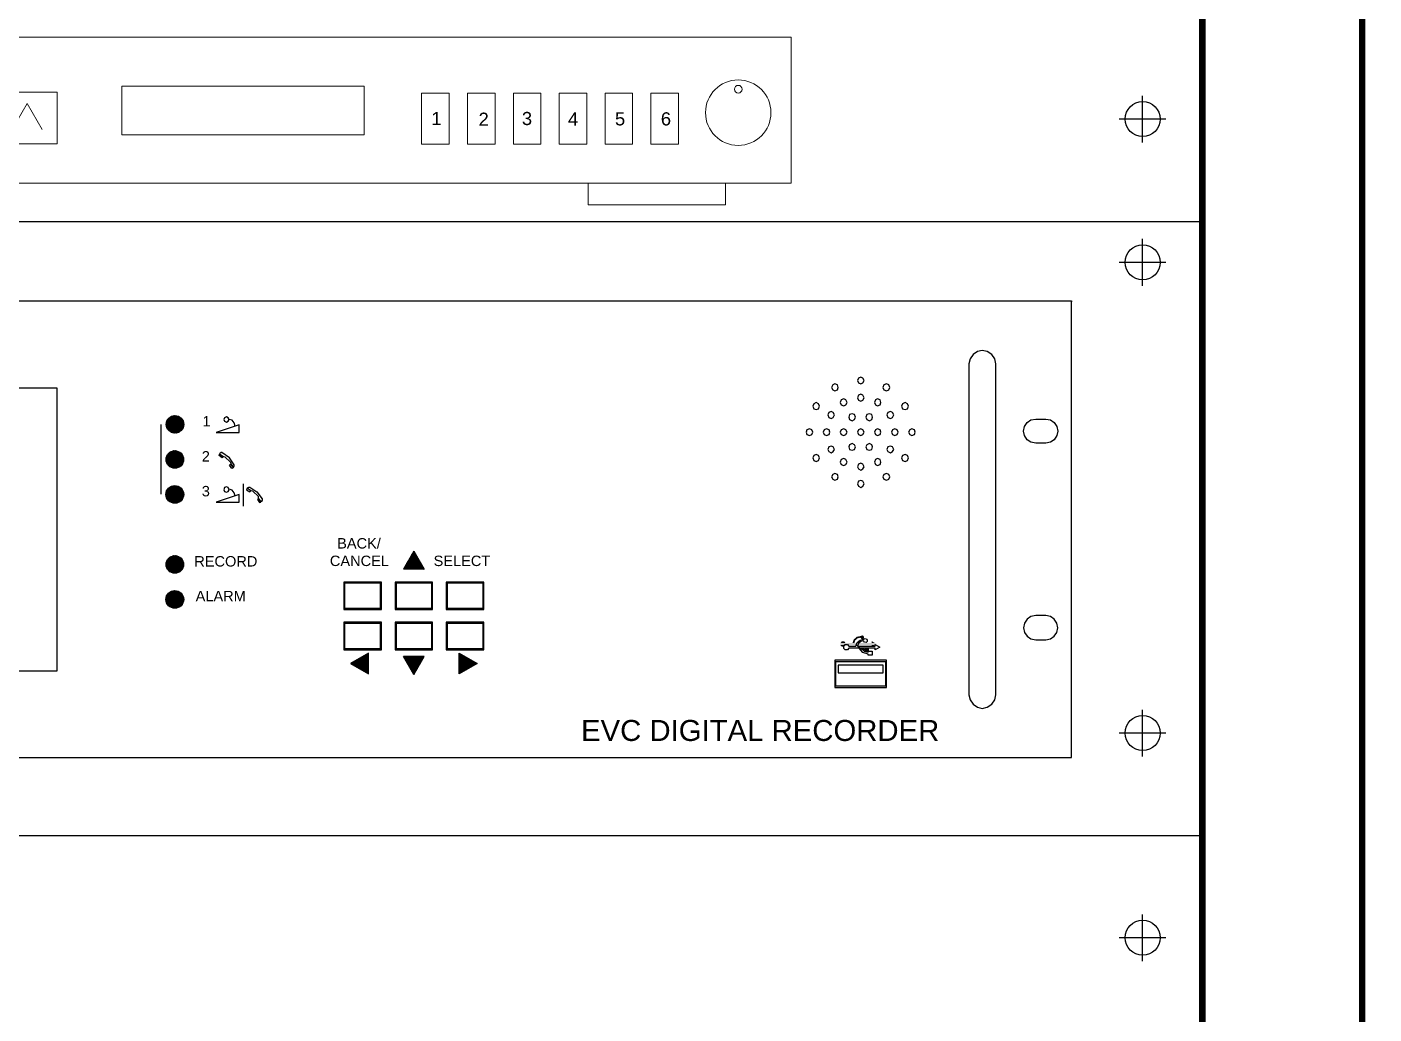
# Model space of a CAD drawing. Header units: millimetres. Extents: x 2974 to 5671, y 1205 to 3288.
# Drawn here: x 4254.6 to 4317.7, y 1610.9 to 1657.1 of the extents above; entities that cross this region are included whole.
import ezdxf

# ---------------------------------------------------------------- set-up
doc = ezdxf.new("R2010")
doc.units = ezdxf.units.MM
doc.layers.add('0-RACK', color=7, linetype='Continuous')
doc.styles.add('PDF Arial', font='arial.ttf')
doc.styles.get("Standard").update_dxf_attribs({"font": 'arial.ttf'})

# ---------------------------------------------------------------- blocks, each defined once
blk = doc.blocks.new('AM FM TUNER')
at = {"color": 3, "lineweight": 15}
for p, q in [((4822, 1202), (-4822, 1202)), ((-4822, 1202), (-4822, 0)), ((-4822, 0), (-4822, 1202)), ((4822, 0), (4822, 1202)), ((4822, 1202), (4822, 0)), ((-4464, 570), (-4182, 570)), ((-4464, 296), (-4464, 570)), ((-4182, 570), (-4182, 296)), ((-2302, 647), (-2178, 435)), ((-2178, 435), (-2055, 647)), ((-1580, 442), (-1457, 655)), ((-1457, 655), (-1334, 442)), ((-4182, 296), (-4464, 296)), ((-4822, 0), (4822, 0)), ((4822, 0), (-4822, 0)), ((-4281, 0), (-4281, 0)), ((-4281, 0), (-3152, 0)), ((-4281, -176), (-4281, 0)), ((-3152, 0), (-3152, 0)), ((-3152, 0), (-3152, -176)), ((4281, 0), (3152, 0)), ((3152, 0), (3152, 0)), ((3152, 0), (3152, -176)), ((4281, 0), (4281, 0)), ((4281, -176), (4281, 0)), ((-3152, -176), (-4281, -176)), ((-4281, -176), (-4281, -176)), ((-3152, -176), (-3152, -176)), ((3152, -176), (3152, -176)), ((3152, -176), (4281, -176)), ((4281, -176), (4281, -176))]:
    blk.add_line(p, q, dxfattribs=at)
for points in [[(-679, 798), (1312, 798), (1312, 399), (-679, 399)], [(-2425, 749), (-1932, 749), (-1932, 325), (-2425, 325)], [(-1703, 749), (-1211, 749), (-1211, 325), (-1703, 325)], [(1784, 740), (2010, 740), (2010, 322), (1784, 322)], [(2161, 740), (2387, 740), (2387, 322), (2161, 322)], [(2538, 740), (2764, 740), (2764, 322), (2538, 322)], [(2915, 740), (3141, 740), (3141, 322), (2915, 322)], [(3292, 740), (3518, 740), (3518, 322), (3292, 322)], [(3669, 740), (3895, 740), (3895, 322), (3669, 322)]]:
    blk.add_lwpolyline(points, close=True, dxfattribs=at)
for centre, radius in [((-3594, 667), 108), ((-3257, 667), 108), ((-2913, 667), 108), ((4386, 581), 269), ((4386, 774), 31.5), ((-3594, 337), 108), ((-3257, 337), 108), ((-2913, 337), 108)]:
    blk.add_circle(centre, radius, dxfattribs=at)
at = {"color": 3}
for s, height, p in [('AM/FM STEREO TUNER', 67.25, (-4733, 1055)), ('POWER', 44.8, (-4434, 646)), ('ON/OFF', 29.1, (-4395, 596)), ('1', 108, (1864, 479)), ('2', 108, (2252, 473)), ('3', 108, (2608, 479)), ('4', 108, (2987, 475)), ('5', 108, (3373, 476)), ('6', 108, (3750, 476))]:
    blk.add_text(s, height=height, dxfattribs=at).set_placement(p)
blk = doc.blocks.new('evc')
at = {"color": 7, "ltscale": 0.2}
for points in [[(-13.626, -3.814), (13.778, -3.814), (13.778, 3.788), (-13.626, 3.788)], [(12.07, 2.744), (12.07, -2.769), (12.091, -2.855), (12.138, -2.926), (12.212, -2.977), (12.293, -2.996), (12.376, -2.977), (12.449, -2.926), (12.503, -2.855), (12.518, -2.769), (12.518, 2.744), (12.503, 2.826), (12.449, 2.9), (12.376, 2.949), (12.293, 2.968), (12.212, 2.949), (12.138, 2.9), (12.091, 2.826)], [(10.328, 2.468), (10.306, 2.508), (10.269, 2.523), (10.229, 2.508), (10.214, 2.468), (10.229, 2.426), (10.269, 2.41), (10.306, 2.426)], [(-8.857, -2.368), (-3.108, -2.368), (-3.108, 2.337), (-8.857, 2.337)], [(9.895, 2.352), (9.88, 2.395), (9.839, 2.41), (9.802, 2.395), (9.781, 2.352), (9.802, 2.312), (9.839, 2.293), (9.88, 2.312)], [(10.751, 2.352), (10.735, 2.395), (10.695, 2.41), (10.655, 2.395), (10.637, 2.352), (10.655, 2.312), (10.695, 2.293), (10.735, 2.312)], [(9.583, 2.039), (9.568, 2.077), (9.527, 2.098), (9.487, 2.077), (9.469, 2.039), (9.487, 1.996), (9.527, 1.981), (9.568, 1.996)], [(10.041, 2.1), (10.022, 2.143), (9.985, 2.159), (9.941, 2.143), (9.926, 2.1), (9.941, 2.064), (9.985, 2.045), (10.022, 2.064)], [(10.328, 2.18), (10.306, 2.223), (10.269, 2.238), (10.229, 2.223), (10.214, 2.18), (10.229, 2.138), (10.269, 2.122), (10.306, 2.138)], [(10.606, 2.1), (10.591, 2.143), (10.55, 2.159), (10.514, 2.143), (10.497, 2.1), (10.514, 2.064), (10.55, 2.045), (10.591, 2.064)], [(11.063, 2.039), (11.047, 2.077), (11.007, 2.098), (10.964, 2.077), (10.949, 2.039), (10.964, 1.996), (11.007, 1.981), (11.047, 1.996)], [(-0.248, 1.819), (-0.261, 1.846), (-0.292, 1.861), (-0.323, 1.846), (-0.338, 1.819), (-0.323, 1.789), (-0.292, 1.772), (-0.261, 1.789)], [(9.833, 1.893), (9.812, 1.935), (9.778, 1.95), (9.735, 1.935), (9.719, 1.893), (9.735, 1.852), (9.778, 1.834), (9.812, 1.852)], [(10.183, 1.855), (10.167, 1.899), (10.124, 1.914), (10.083, 1.899), (10.068, 1.855), (10.083, 1.816), (10.124, 1.797), (10.167, 1.816)], [(10.466, 1.855), (10.451, 1.899), (10.412, 1.914), (10.368, 1.899), (10.352, 1.855), (10.368, 1.816), (10.412, 1.797), (10.451, 1.816)], [(10.818, 1.893), (10.8, 1.935), (10.764, 1.95), (10.72, 1.935), (10.705, 1.893), (10.72, 1.852), (10.764, 1.834), (10.8, 1.852)], [(13.182, 1.423), (13.101, 1.439), (13.04, 1.479), (12.993, 1.549), (12.978, 1.623), (12.993, 1.7), (13.04, 1.766), (13.101, 1.81), (13.182, 1.825), (13.351, 1.825), (13.426, 1.81), (13.49, 1.766), (13.534, 1.7), (13.549, 1.623), (13.534, 1.549), (13.49, 1.479), (13.426, 1.439), (13.351, 1.423)], [(-0.461, 1.601), (-0.079, 1.601), (-0.079, 1.73)], [(9.469, 1.605), (9.454, 1.647), (9.414, 1.662), (9.373, 1.647), (9.358, 1.605), (9.373, 1.565), (9.414, 1.549), (9.454, 1.565)], [(9.756, 1.605), (9.741, 1.647), (9.698, 1.662), (9.658, 1.647), (9.642, 1.605), (9.658, 1.565), (9.698, 1.549), (9.741, 1.565)], [(10.041, 1.605), (10.022, 1.647), (9.985, 1.662), (9.941, 1.647), (9.926, 1.605), (9.941, 1.565), (9.985, 1.549), (10.022, 1.565)], [(10.328, 1.605), (10.306, 1.647), (10.269, 1.662), (10.229, 1.647), (10.214, 1.605), (10.229, 1.565), (10.269, 1.549), (10.306, 1.565)], [(10.606, 1.605), (10.591, 1.647), (10.55, 1.662), (10.514, 1.647), (10.497, 1.605), (10.514, 1.565), (10.55, 1.549), (10.591, 1.565)], [(10.893, 1.605), (10.878, 1.647), (10.835, 1.662), (10.8, 1.647), (10.779, 1.605), (10.8, 1.565), (10.835, 1.549), (10.878, 1.565)], [(11.177, 1.605), (11.162, 1.647), (11.122, 1.662), (11.085, 1.647), (11.063, 1.605), (11.085, 1.565), (11.122, 1.549), (11.162, 1.565)], [(9.833, 1.319), (9.812, 1.359), (9.778, 1.374), (9.735, 1.359), (9.719, 1.319), (9.735, 1.283), (9.778, 1.262), (9.812, 1.283)], [(10.183, 1.359), (10.167, 1.396), (10.124, 1.418), (10.083, 1.396), (10.068, 1.359), (10.083, 1.319), (10.124, 1.304), (10.167, 1.319)], [(10.466, 1.359), (10.451, 1.396), (10.412, 1.418), (10.368, 1.396), (10.352, 1.359), (10.368, 1.319), (10.412, 1.304), (10.451, 1.319)], [(10.818, 1.319), (10.8, 1.359), (10.764, 1.374), (10.72, 1.359), (10.705, 1.319), (10.72, 1.283), (10.764, 1.262), (10.8, 1.283)], [(-0.409, 1.24), (-0.348, 1.196), (-0.363, 1.181), (-0.415, 1.219)], [(-0.378, 1.268), (-0.406, 1.247), (-0.341, 1.203), (-0.317, 1.196), (-0.223, 1.105), (-0.217, 1.078), (-0.177, 1.016), (-0.162, 1.041), (-0.162, 1.063), (-0.242, 1.181), (-0.369, 1.268)], [(9.583, 1.179), (9.568, 1.219), (9.527, 1.234), (9.487, 1.219), (9.469, 1.179), (9.487, 1.136), (9.527, 1.12), (9.568, 1.136)], [(10.041, 1.108), (10.022, 1.151), (9.985, 1.166), (9.941, 1.151), (9.926, 1.108), (9.941, 1.069), (9.985, 1.053), (10.022, 1.069)], [(10.606, 1.108), (10.591, 1.151), (10.55, 1.166), (10.514, 1.151), (10.497, 1.108), (10.514, 1.069), (10.55, 1.053), (10.591, 1.069)], [(11.063, 1.179), (11.047, 1.219), (11.007, 1.234), (10.964, 1.219), (10.949, 1.179), (10.964, 1.136), (11.007, 1.12), (11.047, 1.136)], [(-0.239, 1.056), (-0.223, 1.075), (-0.18, 1.01), (-0.202, 1.001)], [(9.895, 0.863), (9.88, 0.9), (9.839, 0.915), (9.802, 0.9), (9.781, 0.863), (9.802, 0.823), (9.839, 0.808), (9.88, 0.823)], [(10.328, 1.031), (10.306, 1.075), (10.269, 1.09), (10.229, 1.075), (10.214, 1.031), (10.229, 0.995), (10.269, 0.974), (10.306, 0.995)], [(10.751, 0.863), (10.735, 0.9), (10.695, 0.915), (10.655, 0.9), (10.637, 0.863), (10.655, 0.823), (10.695, 0.808), (10.735, 0.823)], [(-0.248, 0.648), (-0.261, 0.682), (-0.292, 0.698), (-0.323, 0.682), (-0.338, 0.648), (-0.323, 0.618), (-0.292, 0.609), (-0.261, 0.618)], [(0.095, 0.692), (0.212, 0.612), (0.302, 0.493), (0.302, 0.472), (0.286, 0.447), (0.24, 0.505), (0.225, 0.483), (0.258, 0.432), (0.279, 0.44), (0.24, 0.505), (0.24, 0.535), (0.147, 0.624), (0.113, 0.631), (0.052, 0.671), (0.042, 0.648), (0.098, 0.612), (0.113, 0.631), (0.058, 0.677), (0.083, 0.692)], [(10.328, 0.743), (10.306, 0.787), (10.269, 0.802), (10.229, 0.787), (10.214, 0.743), (10.229, 0.707), (10.269, 0.686), (10.306, 0.707)], [(-0.461, 0.438), (-0.079, 0.438), (-0.079, 0.566)], [(1.66, -1.351), (2.287, -1.351), (2.287, -0.892), (1.66, -0.892)], [(2.516, -1.351), (3.14, -1.351), (3.14, -0.892), (2.516, -0.892)], [(3.368, -1.351), (3.995, -1.351), (3.995, -0.892), (3.368, -0.892)], [(1.676, -1.324), (2.272, -1.324), (2.272, -0.91), (1.676, -0.91)], [(2.532, -1.324), (3.125, -1.324), (3.125, -0.91), (2.532, -0.91)], [(3.384, -1.324), (3.98, -1.324), (3.98, -0.91), (3.384, -0.91)], [(1.66, -2.018), (2.287, -2.018), (2.287, -1.559), (1.66, -1.559)], [(2.516, -2.018), (3.14, -2.018), (3.14, -1.559), (2.516, -1.559)], [(3.368, -2.018), (3.995, -2.018), (3.995, -1.559), (3.368, -1.559)], [(13.182, -1.851), (13.351, -1.851), (13.426, -1.836), (13.49, -1.792), (13.534, -1.73), (13.549, -1.652), (13.534, -1.575), (13.49, -1.51), (13.426, -1.465), (13.351, -1.449), (13.182, -1.449), (13.101, -1.465), (13.04, -1.51), (12.993, -1.575), (12.978, -1.652), (12.993, -1.73), (13.04, -1.792), (13.101, -1.836)], [(1.676, -1.997), (2.272, -1.997), (2.272, -1.584), (1.676, -1.584)], [(2.532, -1.997), (3.125, -1.997), (3.125, -1.584), (2.532, -1.584)], [(3.384, -1.997), (3.98, -1.997), (3.98, -1.584), (3.384, -1.584)], [(10.507, -1.961), (10.507, -1.931), (10.587, -1.976), (10.507, -2.022), (10.507, -1.991), (10.275, -1.991), (10.328, -2.043), (10.395, -2.058), (10.395, -2.043), (10.46, -2.043), (10.46, -2.107), (10.395, -2.107), (10.395, -2.092), (10.306, -2.065), (10.245, -1.991), (10.072, -1.991), (10.047, -2.022), (10.01, -2.022), (9.985, -1.997), (9.985, -1.961), (10.01, -1.933), (10.047, -1.933), (10.072, -1.961), (10.185, -1.961), (10.208, -1.899), (10.26, -1.857), (10.322, -1.844), (10.343, -1.829), (10.368, -1.842), (10.377, -1.857), (10.374, -1.881), (10.358, -1.899), (10.331, -1.893), (10.316, -1.872), (10.269, -1.881), (10.232, -1.914), (10.216, -1.961)], [(9.839, -2.649), (10.695, -2.649), (10.695, -2.19), (9.839, -2.19)], [(9.849, -2.619), (10.686, -2.619), (10.686, -2.218), (9.849, -2.218)], [(9.895, -2.405), (10.643, -2.405), (10.643, -2.273), (9.895, -2.273)]]:
    blk.add_lwpolyline(points, close=True, dxfattribs=at)
for points in [[(13.778, 3.788), (13.788, 3.788)], [(-1.292, 1.745), (-1.162, 1.882)], [(-1.292, 1.736), (-1.15, 1.882)], [(-1.292, 1.727), (-1.141, 1.882)], [(-1.292, 1.766), (-1.184, 1.877)], [(-1.292, 1.757), (-1.172, 1.877)], [(-1.292, 1.715), (-1.131, 1.877)], [(-1.292, 1.706), (-1.119, 1.877)], [(-1.292, 1.7), (-1.116, 1.877)], [(-1.286, 1.782), (-1.2, 1.871)], [(-1.286, 1.69), (-1.104, 1.871)], [(-1.286, 1.683), (-1.1, 1.871)], [(-1.279, 1.678), (-1.088, 1.867)], [(-1.279, 1.668), (-1.085, 1.867)], [(-1.277, 1.804), (-1.218, 1.861)], [(-1.277, 1.662), (-1.079, 1.861)], [(-1.271, 1.656), (-1.073, 1.855)], [(-1.264, 1.653), (-1.064, 1.852)], [(-1.264, 1.641), (-1.058, 1.852)], [(-1.262, 1.638), (-1.054, 1.846)], [(-1.256, 1.632), (-1.048, 1.84)], [(-1.25, 1.626), (-1.042, 1.834)], [(-1.246, 1.623), (-1.039, 1.831)], [(-1.24, 1.623), (-1.039, 1.825)], [(-1.233, 1.617), (-1.033, 1.819)], [(-1.225, 1.611), (-1.027, 1.81)], [(-1.218, 1.605), (-1.021, 1.804)], [(-1.215, 1.605), (-1.021, 1.797)], [(-1.208, 1.601), (-1.017, 1.795)], [(-0.146, 1.708), (-0.162, 1.764), (-0.196, 1.804), (-0.248, 1.819)], [(-1.379, 0.572), (-1.379, 1.736)], [(-1.2, 1.595), (-1.011, 1.782)], [(-1.194, 1.595), (-1.011, 1.779)], [(-1.184, 1.595), (-1.011, 1.766)], [(-1.177, 1.59), (-1.004, 1.764)], [(-1.169, 1.59), (-1.004, 1.751)], [(-1.156, 1.59), (-1.004, 1.742)], [(-1.148, 1.59), (-1.004, 1.73)], [(-1.135, 1.59), (-1.004, 1.721)], [(-1.125, 1.59), (-1.004, 1.708)], [(-1.11, 1.595), (-1.011, 1.7)], [(-1.1, 1.601), (-1.017, 1.683)], [(-1.079, 1.605), (-1.021, 1.662)], [(-1.292, 1.173), (-1.172, 1.298)], [(-1.292, 1.16), (-1.162, 1.298)], [(-1.292, 1.151), (-1.15, 1.298)], [(-1.292, 1.141), (-1.141, 1.298)], [(-1.292, 1.136), (-1.131, 1.298)], [(-1.292, 1.188), (-1.184, 1.292)], [(-1.292, 1.126), (-1.119, 1.292)], [(-1.292, 1.114), (-1.116, 1.292)], [(-1.286, 1.108), (-1.104, 1.292)], [(-1.286, 1.203), (-1.2, 1.285)], [(-1.286, 1.099), (-1.1, 1.285)], [(-1.279, 1.093), (-1.088, 1.285)], [(-1.279, 1.09), (-1.085, 1.283)], [(-1.277, 1.219), (-1.218, 1.283)], [(-1.277, 1.078), (-1.079, 1.277)], [(-1.271, 1.075), (-1.073, 1.277)], [(-1.264, 1.069), (-1.064, 1.27)], [(-1.264, 1.063), (-1.058, 1.268)], [(-1.262, 1.056), (-1.054, 1.262)], [(-1.256, 1.053), (-1.048, 1.255)], [(-1.25, 1.048), (-1.042, 1.249)], [(-1.246, 1.041), (-1.039, 1.247)], [(-1.24, 1.037), (-1.039, 1.24)], [(-1.233, 1.031), (-1.033, 1.234)], [(-1.225, 1.025), (-1.027, 1.23)], [(-1.218, 1.025), (-1.021, 1.224)], [(-1.215, 1.02), (-1.021, 1.215)], [(-1.208, 1.016), (-1.017, 1.209)], [(-1.2, 1.016), (-1.011, 1.203)], [(-1.194, 1.01), (-1.011, 1.194)], [(-1.184, 1.01), (-1.011, 1.188)], [(-1.177, 1.01), (-1.004, 1.179)], [(-1.169, 1.004), (-1.004, 1.166)], [(-1.156, 1.004), (-1.004, 1.16)], [(-1.148, 1.004), (-1.004, 1.151)], [(-1.135, 1.004), (-1.004, 1.141)], [(-1.125, 1.01), (-1.004, 1.126)], [(-1.11, 1.01), (-1.011, 1.114)], [(-1.1, 1.016), (-1.017, 1.099)], [(-1.079, 1.025), (-1.021, 1.078)], [(-1.292, 0.603), (-1.184, 0.713)], [(-1.292, 0.593), (-1.172, 0.713)], [(-1.292, 0.582), (-1.162, 0.713)], [(-1.292, 0.572), (-1.15, 0.713)], [(-1.292, 0.561), (-1.141, 0.713)], [(-1.292, 0.551), (-1.131, 0.713)], [(-1.292, 0.542), (-1.119, 0.713)], [(-1.292, 0.535), (-1.116, 0.713)], [(-1.286, 0.618), (-1.2, 0.707)], [(-1.286, 0.527), (-1.104, 0.707)], [(-1.286, 0.52), (-1.1, 0.707)], [(-1.279, 0.508), (-1.088, 0.701)], [(-1.279, 0.505), (-1.085, 0.698)], [(-1.277, 0.639), (-1.218, 0.698)], [(-1.277, 0.499), (-1.079, 0.698)], [(-1.271, 0.493), (-1.073, 0.692)], [(-1.264, 0.483), (-1.064, 0.686)], [(-1.264, 0.477), (-1.058, 0.682)], [(-1.262, 0.472), (-1.054, 0.682)], [(-1.256, 0.468), (-1.048, 0.677)], [(-0.011, 0.373), (-0.011, 0.743)], [(-1.25, 0.462), (-1.042, 0.671)], [(-1.246, 0.455), (-1.039, 0.667)], [(-1.24, 0.453), (-1.039, 0.661)], [(-1.233, 0.453), (-1.033, 0.648)], [(-1.225, 0.447), (-1.027, 0.646)], [(-1.218, 0.44), (-1.021, 0.639)], [(-1.215, 0.438), (-1.021, 0.633)], [(-1.208, 0.438), (-1.017, 0.624)], [(-1.2, 0.432), (-1.011, 0.618)], [(-1.194, 0.432), (-1.011, 0.612)], [(-1.184, 0.425), (-1.011, 0.603)], [(-1.177, 0.425), (-1.004, 0.593)], [(-1.169, 0.425), (-1.004, 0.588)], [(-1.156, 0.425), (-1.004, 0.578)], [(-1.148, 0.425), (-1.004, 0.566)], [(-1.135, 0.425), (-1.004, 0.557)], [(-1.125, 0.425), (-1.004, 0.544)], [(-1.11, 0.425), (-1.011, 0.529)], [(-1.1, 0.432), (-1.017, 0.514)], [(-1.079, 0.44), (-1.021, 0.499)], [(-0.146, 0.544), (-0.162, 0.597), (-0.196, 0.639), (-0.248, 0.654)], [(2.822, -0.39), (2.828, -0.377), (3.001, -0.678), (2.658, -0.678), (2.874, -0.457)], [(2.828, -0.377), (2.658, -0.678)], [(2.683, -0.629), (2.866, -0.447)], [(2.699, -0.604), (2.866, -0.436)], [(2.708, -0.582), (2.859, -0.43)], [(2.724, -0.555), (2.853, -0.426)], [(2.741, -0.536), (2.853, -0.42)], [(2.751, -0.509), (2.849, -0.413)], [(2.766, -0.485), (2.843, -0.405)], [(2.782, -0.464), (2.837, -0.398)], [(2.791, -0.436), (2.837, -0.396)], [(2.807, -0.413), (2.834, -0.39)], [(-1.292, -0.574), (-1.172, -0.451)], [(-1.292, -0.589), (-1.162, -0.451)], [(-1.292, -0.597), (-1.15, -0.451)], [(-1.292, -0.607), (-1.141, -0.451)], [(-1.292, -0.612), (-1.131, -0.451)], [(-1.292, -0.625), (-1.119, -0.451)], [(-1.292, -0.561), (-1.184, -0.457)], [(-1.292, -0.635), (-1.116, -0.457)], [(-1.286, -0.641), (-1.104, -0.457)], [(-1.286, -0.546), (-1.2, -0.464)], [(-1.286, -0.65), (-1.1, -0.464)], [(-1.279, -0.656), (-1.088, -0.464)], [(-1.279, -0.659), (-1.085, -0.466)], [(-1.277, -0.53), (-1.218, -0.466)], [(-1.277, -0.671), (-1.079, -0.466)], [(-1.271, -0.678), (-1.073, -0.472)], [(-1.264, -0.68), (-1.064, -0.479)], [(-1.264, -0.686), (-1.058, -0.485)], [(-1.262, -0.693), (-1.054, -0.487)], [(-1.256, -0.696), (-1.048, -0.494)], [(-1.25, -0.701), (-1.042, -0.5)], [(-1.246, -0.708), (-1.039, -0.502)], [(-1.24, -0.714), (-1.039, -0.509)], [(-1.233, -0.718), (-1.033, -0.515)], [(-1.225, -0.718), (-1.027, -0.519)], [(-1.218, -0.724), (-1.021, -0.525)], [(-1.215, -0.729), (-1.021, -0.53)], [(-1.208, -0.729), (-1.017, -0.54)], [(-1.2, -0.733), (-1.011, -0.546)], [(-1.194, -0.733), (-1.011, -0.555)], [(-1.184, -0.739), (-1.011, -0.561)], [(-1.177, -0.739), (-1.004, -0.574)], [(-1.169, -0.739), (-1.004, -0.576)], [(-1.156, -0.745), (-1.004, -0.589)], [(-1.148, -0.745), (-1.004, -0.597)], [(-1.135, -0.745), (-1.004, -0.607)], [(-1.125, -0.739), (-1.004, -0.619)], [(-1.11, -0.739), (-1.011, -0.635)], [(-1.1, -0.733), (-1.017, -0.65)], [(-1.079, -0.724), (-1.021, -0.665)], [(2.668, -0.678), (2.88, -0.464)], [(2.674, -0.656), (2.872, -0.451)], [(2.676, -0.678), (2.88, -0.472)], [(2.689, -0.678), (2.887, -0.479)], [(2.699, -0.678), (2.89, -0.485)], [(2.708, -0.678), (2.89, -0.487)], [(2.72, -0.678), (2.897, -0.5)], [(2.729, -0.678), (2.903, -0.502)], [(2.741, -0.678), (2.905, -0.509)], [(2.751, -0.678), (2.905, -0.515)], [(2.76, -0.678), (2.912, -0.519)], [(2.772, -0.678), (2.918, -0.53)], [(2.776, -0.678), (2.918, -0.536)], [(2.788, -0.678), (2.92, -0.54)], [(2.797, -0.678), (2.927, -0.546)], [(2.807, -0.678), (2.933, -0.555)], [(2.818, -0.678), (2.933, -0.561)], [(2.828, -0.678), (2.936, -0.567)], [(2.837, -0.678), (2.943, -0.574)], [(2.849, -0.678), (2.943, -0.582)], [(2.859, -0.678), (2.949, -0.589)], [(2.872, -0.678), (2.951, -0.591)], [(2.88, -0.678), (2.951, -0.597)], [(2.89, -0.678), (2.958, -0.604)], [(2.903, -0.678), (2.964, -0.612)], [(2.912, -0.678), (2.968, -0.619)], [(2.92, -0.678), (2.968, -0.625)], [(2.933, -0.678), (2.974, -0.629)], [(2.943, -0.678), (2.98, -0.641)], [(2.949, -0.678), (2.98, -0.644)], [(2.958, -0.678), (2.983, -0.65)], [(2.968, -0.678), (2.989, -0.656)], [(2.98, -0.678), (2.995, -0.665)], [(2.989, -0.678), (2.995, -0.671)], [(-1.292, -1.177), (-1.15, -1.033)], [(-1.292, -1.146), (-1.184, -1.036)], [(-1.292, -1.156), (-1.172, -1.036)], [(-1.292, -1.167), (-1.162, -1.036)], [(-1.292, -1.188), (-1.141, -1.036)], [(-1.292, -1.198), (-1.131, -1.036)], [(-1.292, -1.207), (-1.119, -1.036)], [(-1.292, -1.213), (-1.116, -1.036)], [(-1.286, -1.131), (-1.2, -1.042)], [(-1.286, -1.226), (-1.104, -1.042)], [(-1.286, -1.228), (-1.1, -1.042)], [(-1.279, -1.241), (-1.088, -1.048)], [(-1.279, -1.243), (-1.085, -1.048)], [(-1.277, -1.109), (-1.218, -1.051)], [(-1.277, -1.25), (-1.079, -1.051)], [(-1.271, -1.256), (-1.073, -1.057)], [(-1.264, -1.262), (-1.064, -1.063)], [(-1.264, -1.271), (-1.058, -1.063)], [(-1.262, -1.277), (-1.054, -1.067)], [(-1.256, -1.281), (-1.048, -1.072)], [(-1.25, -1.287), (-1.042, -1.078)], [(-1.246, -1.293), (-1.039, -1.084)], [(-1.24, -1.293), (-1.039, -1.088)], [(-1.233, -1.296), (-1.033, -1.094)], [(-1.225, -1.302), (-1.027, -1.103)], [(-1.218, -1.309), (-1.021, -1.109)], [(-1.215, -1.309), (-1.021, -1.116)], [(-1.208, -1.315), (-1.017, -1.122)], [(-1.2, -1.317), (-1.011, -1.131)], [(-1.194, -1.317), (-1.011, -1.137)], [(-1.184, -1.317), (-1.011, -1.146)], [(-1.177, -1.324), (-1.004, -1.152)], [(-1.169, -1.324), (-1.004, -1.161)], [(-1.156, -1.324), (-1.004, -1.173)], [(-1.148, -1.324), (-1.004, -1.183)], [(-1.135, -1.324), (-1.004, -1.192)], [(-1.125, -1.324), (-1.004, -1.205)], [(-1.11, -1.317), (-1.011, -1.22)], [(-1.1, -1.315), (-1.017, -1.228)], [(-1.079, -1.309), (-1.021, -1.25)], [(1.858, -2.295), (2.072, -2.073), (1.775, -2.249), (2.072, -2.42), (2.072, -2.073)], [(1.781, -2.249), (1.785, -2.242)], [(1.785, -2.251), (1.812, -2.227)], [(1.791, -2.257), (1.837, -2.217)], [(1.799, -2.257), (1.858, -2.2)], [(1.806, -2.264), (1.883, -2.185)], [(1.812, -2.27), (1.905, -2.175)], [(1.816, -2.274), (1.929, -2.16)], [(1.821, -2.274), (1.957, -2.145)], [(1.833, -2.279), (1.979, -2.132)], [(1.837, -2.285), (2.003, -2.117)], [(1.843, -2.285), (2.025, -2.102)], [(1.849, -2.289), (2.05, -2.092)], [(1.864, -2.301), (2.072, -2.086)], [(1.868, -2.301), (2.072, -2.096)], [(1.874, -2.306), (2.072, -2.107)], [(1.883, -2.31), (2.072, -2.117)], [(1.889, -2.31), (2.072, -2.13)], [(1.895, -2.316), (2.072, -2.139)], [(1.899, -2.323), (2.072, -2.147)], [(1.905, -2.325), (2.072, -2.16)], [(1.914, -2.325), (2.072, -2.169)], [(1.92, -2.331), (2.072, -2.181)], [(1.926, -2.338), (2.072, -2.185)], [(1.929, -2.338), (2.072, -2.196)], [(1.941, -2.34), (2.072, -2.206)], [(1.945, -2.346), (2.072, -2.217)], [(1.951, -2.353), (2.072, -2.227)], [(1.957, -2.353), (2.072, -2.236)], [(2.837, -2.429), (2.828, -2.429), (3.001, -2.132), (2.658, -2.132)], [(2.828, -2.429), (2.658, -2.132)], [(2.662, -2.145), (2.674, -2.132)], [(2.668, -2.147), (2.676, -2.132)], [(2.668, -2.154), (2.689, -2.132)], [(2.674, -2.16), (2.699, -2.132)], [(2.676, -2.169), (2.708, -2.132)], [(2.683, -2.175), (2.72, -2.132)], [(2.683, -2.181), (2.729, -2.132)], [(2.689, -2.185), (2.741, -2.132)], [(2.693, -2.19), (2.751, -2.132)], [(2.693, -2.2), (2.76, -2.132)], [(2.699, -2.206), (2.772, -2.132)], [(2.705, -2.212), (2.782, -2.132)], [(2.705, -2.217), (2.791, -2.132)], [(2.708, -2.227), (2.803, -2.132)], [(2.714, -2.234), (2.813, -2.132)], [(2.72, -2.236), (2.822, -2.132)], [(2.72, -2.242), (2.834, -2.132)], [(2.724, -2.251), (2.843, -2.132)], [(2.729, -2.257), (2.849, -2.132)], [(2.729, -2.264), (2.859, -2.132)], [(2.735, -2.27), (2.872, -2.132)], [(2.741, -2.274), (2.88, -2.132)], [(2.745, -2.285), (2.89, -2.132)], [(2.745, -2.289), (2.903, -2.132)], [(2.751, -2.295), (2.912, -2.132)], [(2.757, -2.301), (2.92, -2.132)], [(2.757, -2.31), (2.933, -2.132)], [(2.76, -2.316), (2.943, -2.132)], [(2.766, -2.323), (2.951, -2.132)], [(2.772, -2.325), (2.964, -2.132)], [(2.772, -2.338), (2.974, -2.132)], [(2.776, -2.34), (2.983, -2.132)], [(2.782, -2.346), (2.995, -2.132)], [(2.782, -2.353), (2.995, -2.145)], [(2.788, -2.359), (2.98, -2.162)], [(2.791, -2.368), (2.968, -2.19)], [(2.797, -2.374), (2.951, -2.212)], [(2.797, -2.378), (2.936, -2.236)], [(3.585, -2.42), (3.585, -2.073), (3.882, -2.249), (3.585, -2.42), (3.799, -2.2)], [(3.585, -2.086), (3.591, -2.08)], [(3.585, -2.096), (3.597, -2.08)], [(3.585, -2.107), (3.601, -2.086)], [(3.585, -2.117), (3.607, -2.092)], [(3.585, -2.13), (3.616, -2.096)], [(3.585, -2.139), (3.622, -2.096)], [(3.585, -2.147), (3.628, -2.102)], [(3.585, -2.154), (3.632, -2.107)], [(3.585, -2.162), (3.643, -2.107)], [(3.585, -2.175), (3.649, -2.111)], [(3.585, -2.185), (3.653, -2.117)], [(3.585, -2.196), (3.659, -2.123)], [(3.585, -2.206), (3.668, -2.123)], [(3.585, -2.217), (3.674, -2.13)], [(3.585, -2.227), (3.68, -2.132)], [(3.585, -2.236), (3.684, -2.132)], [(3.585, -2.249), (3.69, -2.139)], [(3.585, -2.257), (3.699, -2.145)], [(3.585, -2.27), (3.705, -2.147)], [(3.585, -2.279), (3.711, -2.147)], [(3.585, -2.289), (3.715, -2.154)], [(3.585, -2.301), (3.726, -2.16)], [(3.585, -2.31), (3.73, -2.16)], [(3.585, -2.323), (3.736, -2.162)], [(3.585, -2.325), (3.743, -2.169)], [(3.585, -2.338), (3.751, -2.169)], [(3.585, -2.346), (3.758, -2.175)], [(3.585, -2.359), (3.761, -2.181)], [(3.585, -2.368), (3.767, -2.185)], [(3.585, -2.378), (3.774, -2.185)], [(3.585, -2.389), (3.782, -2.19)], [(3.585, -2.399), (3.789, -2.196)], [(3.585, -2.411), (3.795, -2.196)], [(3.607, -2.405), (3.811, -2.206)], [(3.632, -2.393), (3.813, -2.212)], [(3.653, -2.378), (3.82, -2.212)], [(3.68, -2.361), (3.826, -2.217)], [(3.705, -2.353), (3.835, -2.221)], [(3.726, -2.338), (3.841, -2.221)], [(3.751, -2.323), (3.845, -2.227)], [(3.774, -2.31), (3.851, -2.234)], [(3.799, -2.295), (3.857, -2.236)], [(3.82, -2.279), (3.866, -2.236)], [(3.845, -2.27), (3.872, -2.242)], [(1.966, -2.359), (2.072, -2.249)], [(1.972, -2.361), (2.072, -2.257)], [(1.979, -2.361), (2.072, -2.27)], [(1.982, -2.368), (2.072, -2.279)], [(1.989, -2.374), (2.072, -2.289)], [(1.997, -2.378), (2.072, -2.301)], [(2.003, -2.378), (2.072, -2.31)], [(2.01, -2.384), (2.072, -2.323)], [(2.012, -2.389), (2.072, -2.331)], [(2.025, -2.389), (2.072, -2.34)], [(2.028, -2.393), (2.072, -2.353)], [(2.035, -2.399), (2.072, -2.359)], [(2.041, -2.399), (2.072, -2.368)], [(2.05, -2.405), (2.072, -2.378)], [(2.056, -2.411), (2.072, -2.389)], [(2.059, -2.414), (2.072, -2.399)], [(2.066, -2.414), (2.072, -2.411)], [(2.803, -2.384), (2.927, -2.264)], [(2.807, -2.393), (2.912, -2.285)], [(2.807, -2.399), (2.897, -2.31)], [(2.813, -2.405), (2.887, -2.331)], [(2.818, -2.411), (2.872, -2.359)], [(2.822, -2.42), (2.853, -2.384)], [(2.822, -2.426), (2.843, -2.405)], [(3.872, -2.251), (3.876, -2.249)]]:
    blk.add_lwpolyline(points, dxfattribs=at)
for centre, radius in [((-1.15, 1.736), 0.146), ((-1.151, 1.151), 0.146), ((-1.152, 0.569), 0.148), ((-1.151, -0.598), 0.146), ((-1.152, -1.18), 0.148)]:
    blk.add_circle(centre, radius, dxfattribs=at)
for points in [[(10.267, -1.79), (10.206, -1.803), (10.323, -1.803)], [(10.277, -1.788), (10.267, -1.79), (10.313, -1.79)], [(10.267, -1.79), (10.313, -1.79), (10.323, -1.803)], [(10.29, -1.775), (10.277, -1.788), (10.313, -1.788)], [(10.277, -1.788), (10.313, -1.788), (10.313, -1.79)], [(9.955, -1.879), (9.931, -1.907), (10.017, -1.907)], [(9.931, -1.907), (9.931, -1.922), (10.534, -1.922)], [(9.931, -1.907), (10.505, -1.907), (10.534, -1.922)], [(9.931, -1.922), (9.931, -1.938), (10.505, -1.938)], [(9.931, -1.922), (10.534, -1.922), (10.505, -1.938)], [(9.931, -1.938), (9.931, -1.944), (10.017, -1.944)], [(9.931, -1.938), (10.017, -1.938), (10.017, -1.944)], [(9.931, -1.944), (9.955, -1.968), (9.992, -1.968)], [(9.931, -1.944), (10.017, -1.944), (9.992, -1.968)], [(9.955, -1.879), (9.992, -1.879), (10.017, -1.907)], [(10.147, -1.861), (10.132, -1.907), (10.163, -1.907)], [(10.153, -1.846), (10.147, -1.861), (10.178, -1.861)], [(10.147, -1.861), (10.178, -1.861), (10.163, -1.907)], [(10.175, -1.828), (10.153, -1.846), (10.2, -1.846)], [(10.153, -1.846), (10.2, -1.846), (10.178, -1.861)], [(10.184, -1.818), (10.175, -1.828), (10.221, -1.828)], [(10.175, -1.828), (10.215, -1.828), (10.2, -1.846)], [(10.2, -1.803), (10.184, -1.818), (10.323, -1.818)], [(10.184, -1.818), (10.261, -1.818), (10.221, -1.828)], [(10.19, -1.938), (10.23, -1.99), (10.274, -1.99)], [(10.19, -1.938), (10.221, -1.938), (10.274, -1.99)], [(10.2, -1.803), (10.323, -1.803), (10.323, -1.818)], [(10.23, -1.99), (10.242, -2.005), (10.342, -2.005)], [(10.23, -1.99), (10.274, -1.99), (10.342, -2.005)], [(10.242, -2.005), (10.252, -2.011), (10.407, -2.011)], [(10.242, -2.005), (10.407, -2.005), (10.407, -2.011)], [(10.252, -2.011), (10.342, -2.038), (10.407, -2.038)], [(10.252, -2.011), (10.407, -2.011), (10.407, -2.038)], [(10.261, -1.818), (10.274, -1.828), (10.32, -1.828)], [(10.261, -1.818), (10.323, -1.818), (10.32, -1.828)], [(10.274, -1.828), (10.277, -1.839), (10.307, -1.839)], [(10.274, -1.828), (10.32, -1.828), (10.307, -1.839)], [(10.277, -1.839), (10.307, -1.839), (10.305, -1.846)], [(10.342, -1.99), (10.342, -2.005), (10.407, -2.005)], [(10.342, -1.99), (10.407, -1.99), (10.407, -2.005)], [(10.453, -1.877), (10.453, -1.879), (10.459, -1.879)], [(10.453, -1.879), (10.453, -1.907), (10.505, -1.907)], [(10.453, -1.879), (10.459, -1.879), (10.505, -1.907)], [(10.453, -1.938), (10.453, -1.968), (10.459, -1.968)], [(10.453, -1.938), (10.505, -1.938), (10.459, -1.968)], [(10.342, -2.038), (10.342, -2.055), (10.407, -2.055)], [(10.342, -2.038), (10.407, -2.038), (10.407, -2.055)]]:
    blk.add_solid(points, dxfattribs=at)
at = {"color": 7, "ltscale": 0.2, "attachment_point": 7, "style": 'PDF Arial'}
for s, insert, char_height in [('1', (-0.691, 1.701), 0.174), ('2', (-0.703, 1.116), 0.174), ('3', (-0.703, 0.534), 0.174), ('BACK/', (1.551, -0.335), 0.1736), ('CANCEL', (1.43, -0.627), 0.1736), ('SELECT', (3.157, -0.627), 0.1736), ('RECORD', (-0.828, -0.635), 0.1736), ('ALARM', (-0.805, -1.212), 0.1736), ('EVC DIGITAL RECORDER', (5.612, -3.543), 0.34933)]:
    blk.add_mtext(s, dxfattribs=dict(at, insert=insert, char_height=char_height))

msp = doc.modelspace()

# ---------------------------------------------------------------- linework, layer by layer
at = {"layer": '0-RACK', "color": 0}
for p, q in [((4306.88322, 1651.72415, -0.02095), (4306.88322, 1653.91307, -0.02095)), ((4307.97767, 1652.81861, -0.02095), (4305.78876, 1652.81861, -0.02095)), ((4306.88322, 1645.01278, -0.02095), (4306.88322, 1647.2017, -0.02095)), ((4307.97767, 1646.10724, -0.02095), (4305.78876, 1646.10724, -0.02095)), ((4306.88322, 1622.95359, -0.02095), (4306.88322, 1625.14251, -0.02095)), ((4307.97767, 1624.04805, -0.02095), (4305.78876, 1624.04805, -0.02095)), ((4306.88322, 1613.3612, -0.02095), (4306.88322, 1615.55012, -0.02095)), ((4307.97767, 1614.45566, -0.02095), (4305.78876, 1614.45566, -0.02095))]:
    msp.add_line(p, q, dxfattribs=at)
at = {"layer": '0-RACK', "color": 0, "linetype": 'Continuous'}
for p, q in [((4219.90353, 1648.02572, -0.02095), (4309.68042, 1648.02572, -0.02095)), ((4219.90353, 1619.24855, -0.02095), (4309.68042, 1619.24855, -0.02095)), ((4219.90353, 1619.24855, -0.02095), (4309.68042, 1619.24855, -0.02095))]:
    msp.add_line(p, q, dxfattribs=at)
at = {"layer": '0-RACK', "color": 0, "linetype": 'Continuous', "const_width": 0.29926, "elevation": -0.02095}
msp.add_lwpolyline([(4274.3059, 1766.39731), (4317.16183, 1741.84522), (4212.42213, 1741.84522), (4317.16183, 1741.84522), (4317.16183, 1295.22826)], dxfattribs=at)
msp.add_lwpolyline([(4219.90353, 1302.69976), (4219.90353, 1734.3539), (4309.68042, 1734.3539), (4309.68042, 1302.69976)], close=True, dxfattribs=at)
at = {"layer": '0-RACK', "color": 0}
for centre in [(4306.88322, 1652.81861, -0.02095), (4306.88322, 1646.10724, -0.02095), (4306.88322, 1624.04805, -0.02095), (4306.88322, 1614.45566, -0.02095)]:
    msp.add_circle(centre, 0.82076, dxfattribs=at)

# ---------------------------------------------------------------- block references
at = {"color": 0, "xscale": 0.005699287920544904, "yscale": 0.005699287920544904, "zscale": 0.005699287920544904}
msp.add_blockref('AM FM TUNER', (4262.94483, 1649.81078, -0.02095), dxfattribs=at)
at = {"color": 3, "extrusion": (-4.40822e-16, 0.000346206, 1), "xscale": 2.813192457448467, "yscale": 2.813192457448467, "zscale": 2.813192457448467}
msp.add_blockref('evc', (4264.79198, 1633.63044, 0.54462), dxfattribs=at)

doc.saveas('drawing.dxf')
